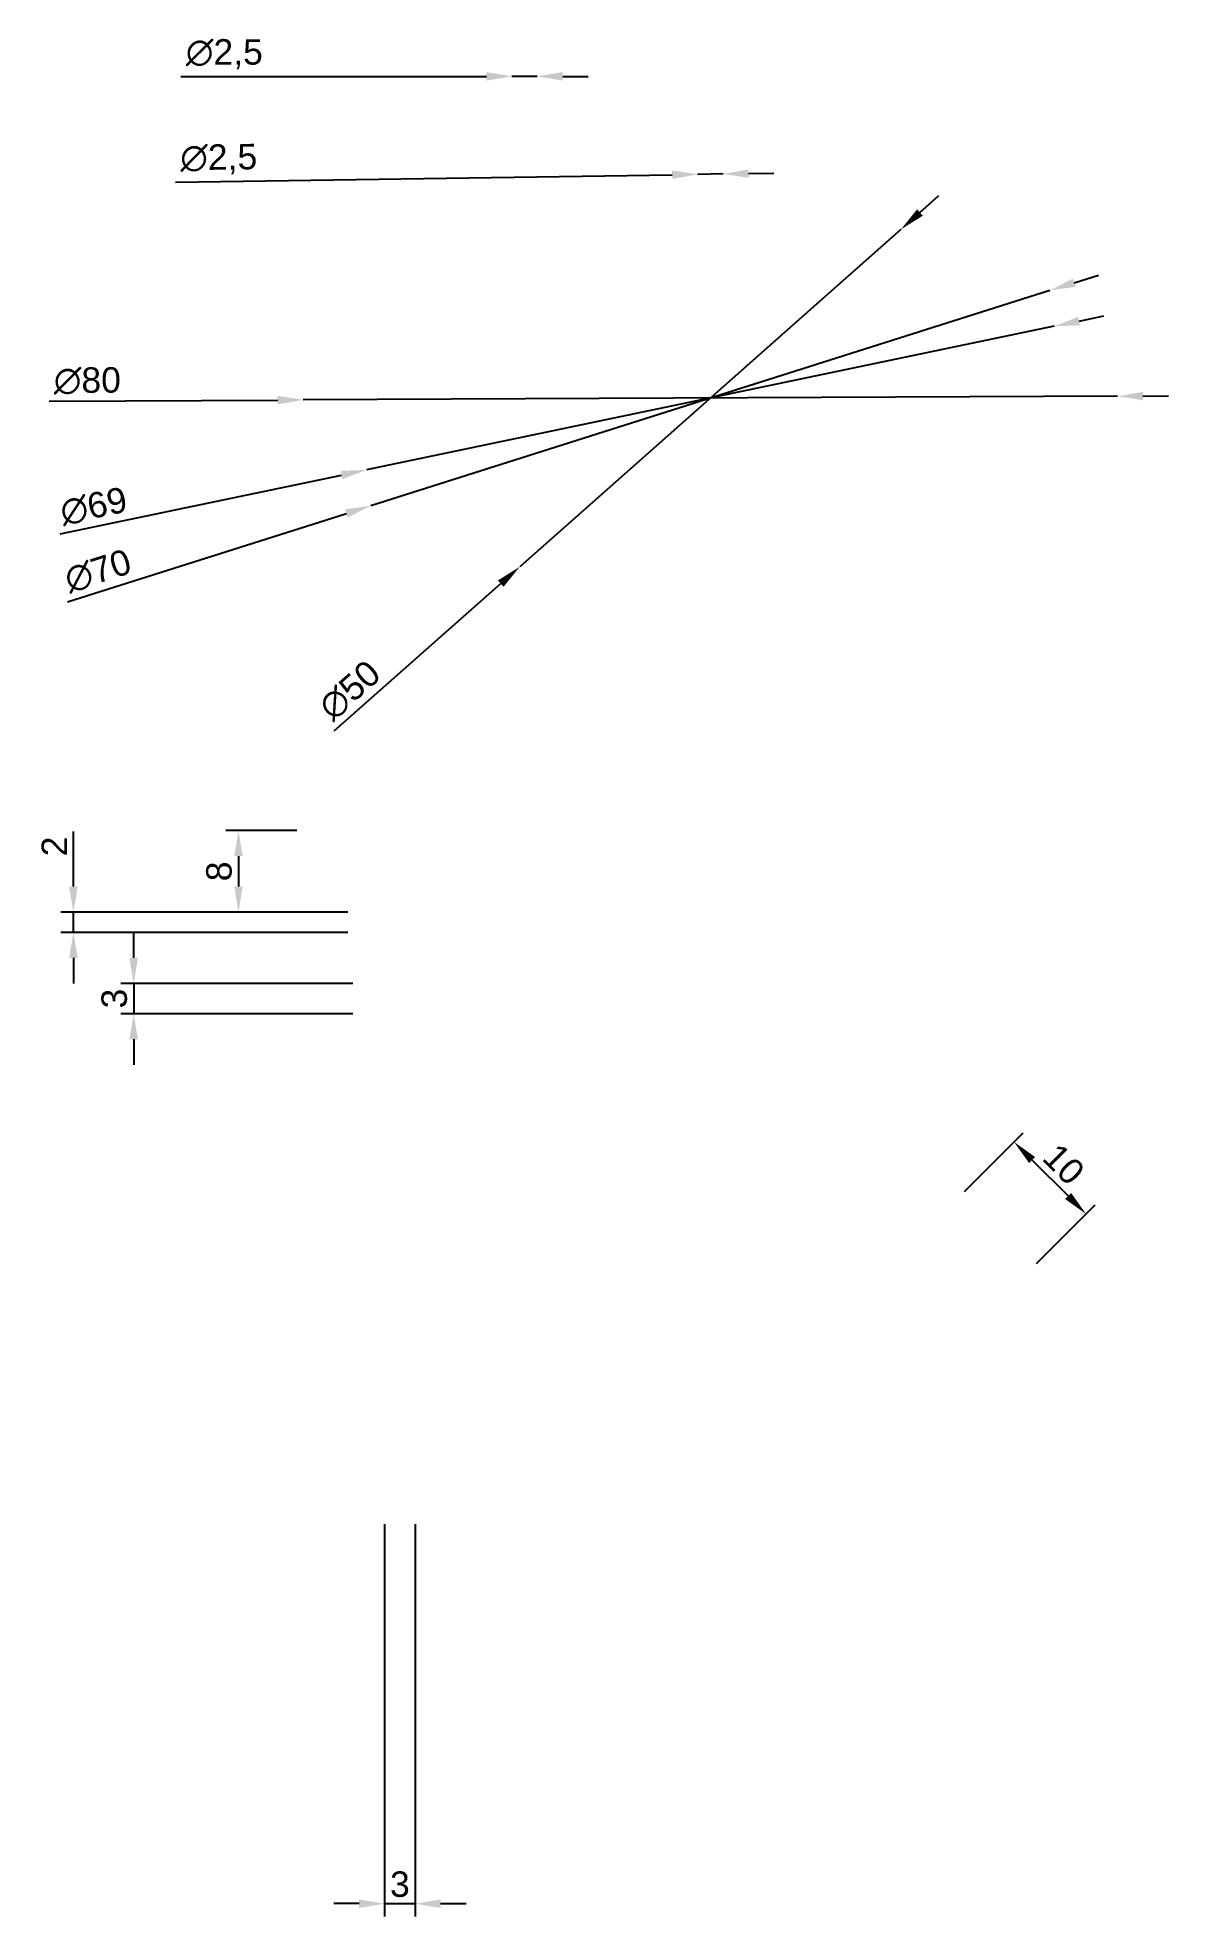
# Paper-space layout 'Layout1' of a CAD drawing. Header units: millimetres. Extents: x 74 to 185, y 6 to 190.
import ezdxf

# ---------------------------------------------------------------- set-up
doc = ezdxf.new("R2010")
doc.units = ezdxf.units.MM
doc.styles.get("Standard").update_dxf_attribs({"font": 'arial.ttf'})
doc.dimstyles.new('ISO-25', dxfattribs={"dimtxt": 2.5, "dimasz": 2.5, "dimexe": 1.25, "dimexo": 0.625, "dimtad": 1, "dimtxsty": 'Standard', "dimcen": 2.5, "dimadec": 0, "dimazin": 0, "dimtfac": 1, "dimtmove": 0, "dimatfit": 3, "dimfxl": 1, "dimarcsym": 0})

# ---------------------------------------------------------------- blocks, each defined once
blk = doc.blocks.new('*D11')
at = {"color": 0, "lineweight": -2, "transparency": 16777216}
for p, q in [((83.35, 100), (83.35, 102.5)), ((104.88, 97.5), (82.1, 97.5)), ((83.35, 97.5), (83.35, 94.5)), ((104.88, 94.5), (82.1, 94.5)), ((83.35, 92), (83.35, 89.5))]:
    blk.add_line(p, q, dxfattribs=at)
at = {"color": 0, "transparency": 16777216}
for points in [[(82.93, 100), (83.77, 100), (83.35, 97.5)], [(82.93, 92), (83.77, 92), (83.35, 94.5)]]:
    blk.add_solid(points, dxfattribs=at)
at = {"layer": 'Defpoints', "color": 0, "transparency": 16777216}
for p in [(105.5, 97.5), (83.35, 94.5), (105.5, 94.5)]:
    blk.add_point(p, dxfattribs=at)
at = {"color": 0, "transparency": 16777216, "insert": (81.45, 96), "char_height": 2.5, "attachment_point": 5, "rotation": 90}
blk.add_mtext('3', dxfattribs=at)
blk = doc.blocks.new('*D12')
at = {"color": 0, "lineweight": -2, "transparency": 16777216}
for p, q in [((99.38, 112.5), (92.39, 112.5)), ((93.64, 110), (93.64, 107)), ((99.38, 104.5), (92.39, 104.5))]:
    blk.add_line(p, q, dxfattribs=at)
at = {"color": 0, "transparency": 16777216}
for points in [[(93.23, 110), (94.06, 110), (93.64, 112.5)], [(93.23, 107), (94.06, 107), (93.64, 104.5)]]:
    blk.add_solid(points, dxfattribs=at)
at = {"layer": 'Defpoints', "color": 0, "transparency": 16777216}
for p in [(100, 112.5), (93.64, 104.5), (100, 104.5)]:
    blk.add_point(p, dxfattribs=at)
at = {"color": 0, "transparency": 16777216, "insert": (91.74, 108.5), "char_height": 2.5, "attachment_point": 5, "rotation": 90}
blk.add_mtext('8', dxfattribs=at)
blk = doc.blocks.new('*D13')
at = {"color": 0, "lineweight": -2, "transparency": 16777216}
for p, q in [((77.43, 107), (77.43, 112.41)), ((104.38, 104.5), (76.18, 104.5)), ((77.43, 102.5), (77.43, 104.5)), ((104.38, 102.5), (76.18, 102.5)), ((77.43, 100), (77.43, 97.5))]:
    blk.add_line(p, q, dxfattribs=at)
at = {"color": 0, "transparency": 16777216}
for points in [[(77.01, 107), (77.85, 107), (77.43, 104.5)], [(77.01, 100), (77.85, 100), (77.43, 102.5)]]:
    blk.add_solid(points, dxfattribs=at)
at = {"layer": 'Defpoints', "color": 0, "transparency": 16777216}
for p in [(77.43, 104.5), (105, 104.5), (105, 102.5)]:
    blk.add_point(p, dxfattribs=at)
at = {"color": 0, "transparency": 16777216, "insert": (75.55, 110.95), "char_height": 2.5, "attachment_point": 5, "rotation": 90}
blk.add_mtext('2', dxfattribs=at)
blk = doc.blocks.new('*D14')
at = {"color": 0, "lineweight": -2, "transparency": 16777216}
for p, q in [((180, 155.18), (100, 154.82)), ((182.5, 155.2), (185, 155.21)), ((75.04, 154.7), (97.5, 154.8))]:
    blk.add_line(p, q, dxfattribs=at)
at = {"color": 0, "transparency": 16777216}
for points in [[(97.5, 155.22), (97.5, 154.39), (100, 154.82)], [(182.5, 155.61), (182.5, 154.78), (180, 155.18)]]:
    blk.add_solid(points, dxfattribs=at)
at = {"layer": 'Defpoints', "color": 0, "transparency": 16777216}
for p in [(180, 155.18), (100, 154.82)]:
    blk.add_point(p, dxfattribs=at)
at = {"color": 0, "transparency": 16777216, "insert": (78.8, 156.69), "char_height": 2.5, "attachment_point": 5, "rotation": 0.2649}
blk.add_mtext('∅80', dxfattribs=at)
blk = doc.blocks.new('*D15')
at = {"color": 0, "lineweight": -2, "transparency": 16777216}
for p, q in [((160.59, 173.23), (162.46, 174.89)), ((158.72, 171.57), (121.28, 138.43)), ((103.06, 122.3), (119.41, 136.77))]:
    blk.add_line(p, q, dxfattribs=at)
at = {"color": 0, "transparency": 16777216}
for points in [[(160.31, 173.54), (160.87, 172.92), (158.72, 171.57)], [(119.13, 137.08), (119.69, 136.46), (121.28, 138.43)]]:
    blk.add_solid(points, dxfattribs=at)
at = {"layer": 'Defpoints', "color": 0, "transparency": 16777216}
for p in [(158.72, 171.57), (121.28, 138.43)]:
    blk.add_point(p, dxfattribs=at)
at = {"color": 0, "transparency": 16777216, "insert": (104.58, 126.28), "char_height": 2.5, "attachment_point": 5, "rotation": 41.5166}
blk.add_mtext('∅50', dxfattribs=at)
blk = doc.blocks.new('*D16')
at = {"color": 0, "lineweight": -2, "transparency": 16777216}
for p, q in [((176.22, 162.56), (178.67, 163.07)), ((173.77, 162.05), (106.23, 147.95)), ((76.13, 141.66), (103.78, 147.44))]:
    blk.add_line(p, q, dxfattribs=at)
at = {"color": 0, "transparency": 16777216}
for points in [[(176.13, 162.97), (176.3, 162.15), (173.77, 162.05)], [(103.7, 147.85), (103.87, 147.03), (106.23, 147.95)]]:
    blk.add_solid(points, dxfattribs=at)
at = {"layer": 'Defpoints', "color": 0, "transparency": 16777216}
for p in [(173.77, 162.05), (106.23, 147.95)]:
    blk.add_point(p, dxfattribs=at)
at = {"color": 0, "transparency": 16777216, "insert": (79.42, 144.36), "char_height": 2.5, "attachment_point": 5, "rotation": 11.7945}
blk.add_mtext('∅69', dxfattribs=at)
blk = doc.blocks.new('*D17')
at = {"color": 0, "lineweight": -2, "transparency": 16777216}
for p, q in [((87.99, 186.61), (118, 186.61)), ((123, 186.61), (120.5, 186.61)), ((125.5, 186.61), (128, 186.61))]:
    blk.add_line(p, q, dxfattribs=at)
at = {"color": 0, "transparency": 16777216}
for points in [[(118, 187.03), (118, 186.19), (120.5, 186.61)], [(125.5, 187.03), (125.5, 186.19), (123, 186.61)]]:
    blk.add_solid(points, dxfattribs=at)
at = {"layer": 'Defpoints', "color": 0, "transparency": 16777216}
for p in [(120.5, 186.61), (123, 186.61)]:
    blk.add_point(p, dxfattribs=at)
at = {"color": 0, "transparency": 16777216, "insert": (92.26, 188.78), "char_height": 2.5, "attachment_point": 5}
blk.add_mtext('∅2,5', dxfattribs=at)
blk = doc.blocks.new('*D18')
at = {"color": 0, "lineweight": -2, "transparency": 16777216}
for p, q in [((87.47, 176.21), (136.25, 176.94)), ((141.25, 177.02), (138.75, 176.98)), ((143.75, 177.06), (146.25, 177.09))]:
    blk.add_line(p, q, dxfattribs=at)
at = {"color": 0, "transparency": 16777216}
for points in [[(136.24, 177.36), (136.26, 176.53), (138.75, 176.98)], [(143.74, 177.47), (143.76, 176.64), (141.25, 177.02)]]:
    blk.add_solid(points, dxfattribs=at)
at = {"layer": 'Defpoints', "color": 0, "transparency": 16777216}
for p in [(138.75, 176.98), (141.25, 177.02)]:
    blk.add_point(p, dxfattribs=at)
at = {"color": 0, "transparency": 16777216, "insert": (91.71, 178.45), "char_height": 2.5, "attachment_point": 5, "rotation": 0.8579}
blk.add_mtext('∅2,5', dxfattribs=at)
blk = doc.blocks.new('*D19')
at = {"color": 0, "lineweight": -2, "transparency": 16777216}
for p, q in [((108, 44.38), (108, 5.83)), ((111, 44.38), (111, 5.83)), ((105.5, 7.08), (103, 7.08)), ((108, 7.08), (111, 7.08)), ((113.5, 7.08), (116, 7.08))]:
    blk.add_line(p, q, dxfattribs=at)
at = {"color": 0, "transparency": 16777216}
for points in [[(105.5, 7.49), (105.5, 6.66), (108, 7.08)], [(113.5, 7.49), (113.5, 6.66), (111, 7.08)]]:
    blk.add_solid(points, dxfattribs=at)
at = {"layer": 'Defpoints', "color": 0, "transparency": 16777216}
for p in [(108, 45), (111, 45), (111, 7.08)]:
    blk.add_point(p, dxfattribs=at)
at = {"color": 0, "transparency": 16777216, "insert": (109.5, 8.98), "char_height": 2.5, "attachment_point": 5}
blk.add_mtext('3', dxfattribs=at)
blk = doc.blocks.new('*D20')
at = {"color": 0, "lineweight": -2, "transparency": 16777216}
for p, q in [((164.97, 77.04), (170.73, 82.8)), ((171.61, 80.14), (175.14, 76.61)), ((172.04, 69.97), (177.8, 75.73))]:
    blk.add_line(p, q, dxfattribs=at)
at = {"color": 0, "transparency": 16777216}
for points in [[(171.9, 80.44), (171.31, 79.85), (169.84, 81.91)], [(175.44, 76.9), (174.85, 76.31), (176.91, 74.84)]]:
    blk.add_solid(points, dxfattribs=at)
at = {"layer": 'Defpoints', "color": 0, "transparency": 16777216}
for p in [(164.53, 76.6), (176.91, 74.84), (171.6, 69.53)]:
    blk.add_point(p, dxfattribs=at)
at = {"color": 0, "transparency": 16777216, "insert": (174.72, 79.72), "char_height": 2.5, "attachment_point": 5, "rotation": 315}
blk.add_mtext('10', dxfattribs=at)
blk = doc.blocks.new('*D21')
at = {"color": 0, "lineweight": -2, "transparency": 16777216}
for p, q in [((175.75, 166.33), (178.13, 167.09)), ((173.36, 165.58), (106.64, 144.42)), ((76.84, 134.98), (104.25, 143.67))]:
    blk.add_line(p, q, dxfattribs=at)
at = {"color": 0, "transparency": 16777216}
for points in [[(175.62, 166.73), (175.87, 165.93), (173.36, 165.58)], [(104.13, 144.07), (104.38, 143.27), (106.64, 144.42)]]:
    blk.add_solid(points, dxfattribs=at)
at = {"layer": 'Defpoints', "color": 0, "transparency": 16777216}
for p in [(173.36, 165.58), (106.64, 144.42)]:
    blk.add_point(p, dxfattribs=at)
at = {"color": 0, "transparency": 16777216, "insert": (79.84, 138), "char_height": 2.5, "attachment_point": 5, "rotation": 17.5885}
blk.add_mtext('∅70', dxfattribs=at)

psp = doc.layouts.get("Layout1")

# ---------------------------------------------------------------- dimensions: what is measured, and where the dimension line sits
for p1, p2, picture, middle in [((123, 186.61), (120.5, 186.61), '*D17', (92.256, 186.61)), ((141.25, 177.019), (138.75, 176.981), '*D18', (91.743, 176.277)), ((158.719, 171.571), (121.281, 138.429), '*D15', (105.886, 124.801)), ((173.772, 162.052), (106.228, 147.948), '*D16', (79.825, 142.435)), ((180, 155.185), (100, 154.815), '*D14', (78.808, 154.717))]:
    dim = psp.add_diameter_dim_2p(p1=p1, p2=p2, dimstyle='ISO-25', override={"dimlfac": -1})
    dim.commit()
    dim.dimension.update_dxf_attribs({"geometry": picture, "text_midpoint": middle, "dimtype": 163})
at = {"color": 251}
dim = psp.add_diameter_dim_2p(p1=(173.364, 165.576), p2=(106.636, 144.424), dimstyle='ISO-25', override={"dimlfac": -1}, dxfattribs=at)
dim.commit()
dim.dimension.update_dxf_attribs({"geometry": '*D21', "text_midpoint": (80.431, 136.117), "dimtype": 163})
for p1, p2, distance, picture, middle in [((105, 102.5), (105, 104.5), 27.57, '*D13', (75.55, 110.953)), ((100, 112.5), (100, 104.5), -6.356, '*D12', (91.742, 108.5)), ((105.5, 97.5), (105.5, 94.5), -22.149, '*D11', (81.449, 96)), ((164.527, 76.598), (171.598, 69.527), 7.516, '*D20', (174.722, 79.722))]:
    dim = psp.add_aligned_dim(p1=p1, p2=p2, distance=distance, dimstyle='ISO-25', override={"dimlfac": -1})
    dim.commit()
    dim.dimension.update_dxf_attribs({"geometry": picture, "text_midpoint": middle})
dim = psp.add_aligned_dim(p1=(108, 45), p2=(111, 45), distance=-37.924, dimstyle='ISO-25')
dim.commit()
dim.dimension.update_dxf_attribs({"geometry": '*D19', "text_midpoint": (109.5, 8.978)})

doc.saveas('drawing.dxf')
